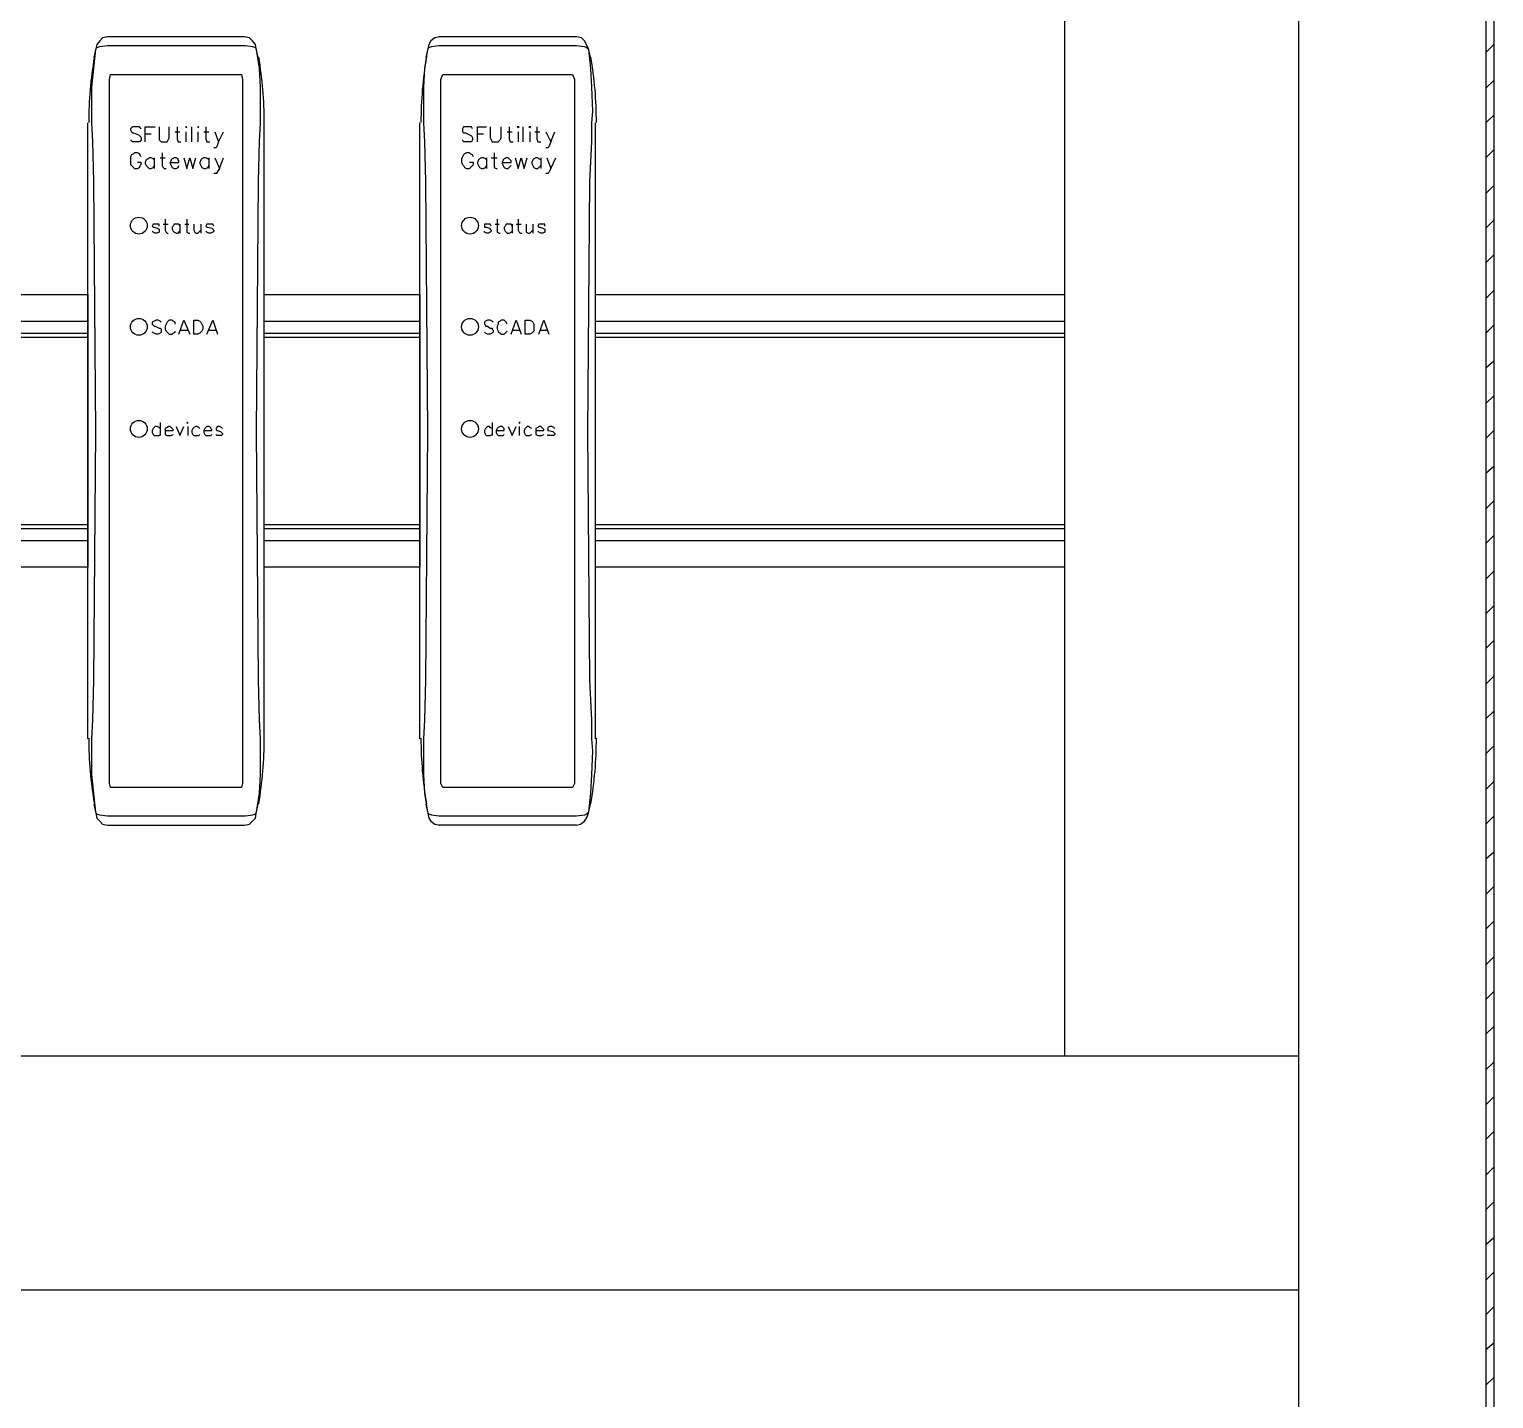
# Model space of a CAD drawing. Header units: feet. Extents: x -159 to 1687, y -48 to 1556.
# Drawn here: x 544.566 to 545.181, y 1043.455 to 1044.03 of the extents above; entities that cross this region are included whole.
import ezdxf

# ---------------------------------------------------------------- set-up
doc = ezdxf.new("R2010")
doc.units = ezdxf.units.FT
doc.header["$MEASUREMENT"] = 0
for name, color, linetype in [('PDF_0', 7, 'Continuous'), ('PDF_Carril', 7, 'Continuous'), ('PDF_Cuadro', 7, 'Continuous')]:
    doc.layers.add(name, color=color, linetype=linetype)
doc.layers.add('PDF_Placa', color=7, linetype='Continuous', true_color=0xb9b9b9)

msp = doc.modelspace()

# ---------------------------------------------------------------- linework, layer by layer
at = {"layer": 'PDF_0', "lineweight": 25}
for p, q in [((544.79558, 1044.02691), (544.73767, 1044.02691)), ((544.79558, 1043.69564), (544.73767, 1043.69564)), ((545.09893, 1043.59856), (543.62261, 1043.59856))]:
    msp.add_line(p, q, dxfattribs=at)
for points in [[(543.62261, 1044.94404), (545.09893, 1044.94404), (545.09893, 1043.50022), (543.62261, 1043.50022)], [(544.80225, 1043.99566), (544.80183, 1043.99066), (544.80183, 1043.98274), (544.801, 1043.96607), (544.80017, 1043.86107), (544.801, 1043.75648), (544.80183, 1043.73981), (544.80183, 1043.7319), (544.80225, 1043.72689), (544.80183, 1043.71689), (544.80142, 1043.70898), (544.80058, 1043.70106), (544.79975, 1043.70023), (544.79892, 1043.69981), (544.79558, 1043.69939), (544.73767, 1043.69939), (544.73475, 1043.69981), (544.7335, 1043.70023), (544.73308, 1043.70106), (544.73183, 1043.70898), (544.73141, 1043.71689), (544.73141, 1043.7319), (544.73183, 1043.73981), (544.73225, 1043.75648), (544.73308, 1043.86107), (544.73225, 1043.96607), (544.73183, 1043.98274), (544.73141, 1043.99066), (544.73141, 1044.00566), (544.73183, 1044.01357), (544.73308, 1044.02149), (544.7335, 1044.02233), (544.73475, 1044.02274), (544.73767, 1044.02316), (544.79558, 1044.02316), (544.79892, 1044.02274), (544.79975, 1044.02233), (544.80058, 1044.02149), (544.80142, 1044.01357), (544.80183, 1044.00566)], [(544.63141, 1043.98899), (544.63141, 1043.98857), (544.63183, 1043.98899)], [(544.63641, 1043.98899), (544.63641, 1043.98857), (544.63683, 1043.98899)], [(544.77058, 1043.98899), (544.771, 1043.98857), (544.77142, 1043.98899)], [(544.77558, 1043.98899), (544.776, 1043.98857), (544.77642, 1043.98899)], [(544.63474, 1043.9019), (544.63474, 1043.90774), (544.63641, 1043.90774), (544.63724, 1043.90732), (544.63766, 1043.9069), (544.63849, 1043.90524), (544.63849, 1043.90399), (544.63808, 1043.90315), (544.63724, 1043.90232), (544.63641, 1043.9019)], [(544.77392, 1043.9019), (544.77392, 1043.90774), (544.776, 1043.90774), (544.77683, 1043.90732), (544.77725, 1043.9069), (544.77767, 1043.90607), (544.77767, 1043.90315), (544.77683, 1043.90232), (544.776, 1043.9019)], [(544.63183, 1043.86482), (544.63224, 1043.8644), (544.63224, 1043.86482)], [(544.77142, 1043.86482), (544.77142, 1043.8644), (544.77183, 1043.86482)]]:
    msp.add_lwpolyline(points, close=True, dxfattribs=at)
for points in [[(545.00059, 1044.8457), (545.00059, 1043.59856)], [(544.65599, 1044.02691), (544.59849, 1044.02691), (544.59641, 1044.02649), (544.59516, 1044.02524), (544.59391, 1044.02358), (544.59349, 1044.02191), (544.59266, 1044.01816)], [(544.66183, 1044.01816), (544.66099, 1044.02191), (544.66058, 1044.02358), (544.65933, 1044.02524), (544.65808, 1044.02649), (544.65599, 1044.02691)], [(544.73808, 1044.02691), (544.736, 1044.02649), (544.73433, 1044.02524), (544.7335, 1044.02358), (544.73308, 1044.02191), (544.73225, 1044.01816)], [(544.80142, 1044.01816), (544.80058, 1044.02191), (544.79892, 1044.02524), (544.79767, 1044.02649), (544.79558, 1044.02691)], [(544.66266, 1044.00566), (544.66266, 1043.99066), (544.66224, 1043.98274), (544.66183, 1043.96607), (544.66099, 1043.86107), (544.66183, 1043.75648), (544.66224, 1043.73981), (544.66266, 1043.7319), (544.66266, 1043.71689), (544.66224, 1043.70898), (544.66099, 1043.70106), (544.66058, 1043.70023), (544.65933, 1043.69981), (544.65641, 1043.69939), (544.59849, 1043.69939), (544.59516, 1043.69981), (544.59391, 1043.70023), (544.59349, 1043.70106), (544.59182, 1043.71689), (544.59182, 1043.7319), (544.59224, 1043.73981), (544.59266, 1043.75648), (544.59349, 1043.86107), (544.59266, 1043.96607), (544.59224, 1043.98274), (544.59182, 1043.99066), (544.59182, 1044.00566), (544.59349, 1044.02149), (544.59391, 1044.02233), (544.59516, 1044.02274), (544.59849, 1044.02316), (544.65641, 1044.02316), (544.65933, 1044.02274), (544.66058, 1044.02233), (544.66099, 1044.02149), (544.66224, 1044.01357), (544.66266, 1044.00566)], [(544.65516, 1044.00899), (544.65516, 1043.71314), (544.65474, 1043.71148), (544.59974, 1043.71148), (544.59933, 1043.71314), (544.59933, 1044.00899), (544.59974, 1044.01107), (544.65474, 1044.01107), (544.65516, 1044.00899)], [(544.79475, 1044.00899), (544.79475, 1043.71314), (544.79392, 1043.71148), (544.73933, 1043.71148), (544.7385, 1043.71314), (544.7385, 1044.00899), (544.73933, 1044.01107), (544.79392, 1044.01107), (544.79475, 1044.00899)], [(544.59016, 1043.7319), (544.59016, 1043.99066)], [(544.61266, 1043.98816), (544.61183, 1043.98899), (544.60891, 1043.98899), (544.60808, 1043.98816), (544.60808, 1043.98774), (544.60849, 1043.98691), (544.60891, 1043.98649), (544.60933, 1043.98649), (544.61141, 1043.98566), (544.61183, 1043.98524), (544.61224, 1043.98524), (544.61266, 1043.98441), (544.61266, 1043.98357), (544.61183, 1043.98274), (544.60891, 1043.98274), (544.60808, 1043.98357)], [(544.61433, 1043.98274), (544.61433, 1043.98899), (544.61849, 1043.98899)], [(544.62016, 1043.98899), (544.62016, 1043.98357), (544.62099, 1043.98274), (544.62349, 1043.98274), (544.62433, 1043.98441), (544.62433, 1043.98899)], [(544.62683, 1043.98691), (544.62891, 1043.98691)], [(544.62766, 1043.98899), (544.62766, 1043.98399), (544.62808, 1043.98274), (544.62933, 1043.98274)], [(544.63141, 1043.98691), (544.63141, 1043.98274)], [(544.63391, 1043.98274), (544.63391, 1043.98899)], [(544.63641, 1043.98691), (544.63641, 1043.98274)], [(544.63891, 1043.98691), (544.64099, 1043.98691)], [(544.63974, 1043.98899), (544.63974, 1043.98399), (544.64016, 1043.98274), (544.64141, 1043.98274)], [(544.64349, 1043.98691), (544.64516, 1043.98274), (544.64724, 1043.98691)], [(544.66433, 1043.7319), (544.66433, 1043.99066)], [(544.72975, 1043.7319), (544.72975, 1043.99066)], [(544.75183, 1043.98816), (544.75142, 1043.98899), (544.74808, 1043.98899), (544.74767, 1043.98816), (544.74767, 1043.98691), (544.74808, 1043.98649), (544.74892, 1043.98649), (544.75142, 1043.98524), (544.75183, 1043.98441), (544.75183, 1043.98357), (544.75142, 1043.98274), (544.74808, 1043.98274), (544.74767, 1043.98357)], [(544.75392, 1043.98274), (544.75392, 1043.98899), (544.75767, 1043.98899)], [(544.75933, 1043.98899), (544.75933, 1043.98441), (544.76017, 1043.98274), (544.76267, 1043.98274), (544.7635, 1043.98357), (544.76392, 1043.98441), (544.76392, 1043.98899)], [(544.76642, 1043.98691), (544.7685, 1043.98691)], [(544.76725, 1043.98899), (544.76725, 1043.98399), (544.76767, 1043.98274), (544.76892, 1043.98274)], [(544.771, 1043.98691), (544.771, 1043.98274)], [(544.77308, 1043.98274), (544.77308, 1043.98899)], [(544.776, 1043.98691), (544.776, 1043.98274)], [(544.77808, 1043.98691), (544.78017, 1043.98691)], [(544.77892, 1043.98899), (544.77892, 1043.98399), (544.77933, 1043.98274), (544.78058, 1043.98274)], [(544.78267, 1043.98691), (544.78475, 1043.98274), (544.78642, 1043.98691)], [(544.8035, 1043.7319), (544.8035, 1043.99066)], [(544.61433, 1043.98607), (544.61683, 1043.98607)], [(544.64516, 1043.98274), (544.64433, 1043.98066), (544.64391, 1043.98024), (544.64308, 1043.98024)], [(544.75392, 1043.98607), (544.75642, 1043.98607)], [(544.78475, 1043.98274), (544.78392, 1043.98066), (544.7835, 1043.98024), (544.78267, 1043.98024)], [(544.61266, 1043.97649), (544.61224, 1043.97732), (544.61183, 1043.97774), (544.61099, 1043.97816), (544.60974, 1043.97816), (544.60933, 1043.97774), (544.60849, 1043.97732), (544.60808, 1043.97649), (544.60808, 1043.97316), (544.60933, 1043.97191), (544.60974, 1043.97149), (544.61099, 1043.97149), (544.61183, 1043.97191), (544.61224, 1043.97274), (544.61266, 1043.97316), (544.61266, 1043.97399), (544.61099, 1043.97399)], [(544.61808, 1043.97524), (544.61766, 1043.97566), (544.61683, 1043.97607), (544.61599, 1043.97607), (544.61558, 1043.97566), (544.61474, 1043.97524), (544.61433, 1043.97399), (544.61433, 1043.97357), (544.61474, 1043.97274), (544.61558, 1043.97191), (544.61599, 1043.97149), (544.61683, 1043.97149), (544.61766, 1043.97191), (544.61808, 1043.97274)], [(544.61808, 1043.97607), (544.61808, 1043.97149)], [(544.62058, 1043.97607), (544.62266, 1043.97607)], [(544.62141, 1043.97816), (544.62141, 1043.97274), (544.62183, 1043.97191), (544.62224, 1043.97149), (544.62308, 1043.97149)], [(544.62474, 1043.97399), (544.62849, 1043.97399), (544.62849, 1043.97482), (544.62808, 1043.97524), (544.62808, 1043.97566), (544.62724, 1043.97607), (544.62641, 1043.97607), (544.62558, 1043.97566), (544.62516, 1043.97524), (544.62474, 1043.97399), (544.62474, 1043.97357), (544.62558, 1043.97191), (544.62641, 1043.97149), (544.62724, 1043.97149), (544.62808, 1043.97191), (544.62849, 1043.97274)], [(544.63058, 1043.97607), (544.63183, 1043.97149), (544.63308, 1043.97607), (544.63433, 1043.97149), (544.63558, 1043.97607)], [(544.64099, 1043.97524), (544.64058, 1043.97566), (544.63974, 1043.97607), (544.63891, 1043.97607), (544.63808, 1043.97566), (544.63766, 1043.97524), (544.63724, 1043.97399), (544.63724, 1043.97357), (544.63808, 1043.97191), (544.63891, 1043.97149), (544.63974, 1043.97149), (544.64058, 1043.97191), (544.64099, 1043.97274)], [(544.64099, 1043.97607), (544.64099, 1043.97149)], [(544.64349, 1043.97607), (544.64558, 1043.97149), (544.64724, 1043.97607)], [(544.75225, 1043.97649), (544.75183, 1043.97732), (544.751, 1043.97774), (544.75058, 1043.97816), (544.74933, 1043.97816), (544.7485, 1043.97774), (544.74808, 1043.97732), (544.74725, 1043.97566), (544.74725, 1043.97399), (544.74767, 1043.97316), (544.74808, 1043.97274), (544.7485, 1043.97191), (544.74933, 1043.97149), (544.75058, 1043.97149), (544.75225, 1043.97316), (544.75225, 1043.97399), (544.75058, 1043.97399)], [(544.75767, 1043.97524), (544.75725, 1043.97566), (544.75642, 1043.97607), (544.75558, 1043.97607), (544.75475, 1043.97566), (544.75433, 1043.97524), (544.75392, 1043.97399), (544.75392, 1043.97357), (544.75475, 1043.97191), (544.75558, 1043.97149), (544.75642, 1043.97149), (544.75725, 1043.97191), (544.75767, 1043.97274)], [(544.75767, 1043.97607), (544.75767, 1043.97149)], [(544.75975, 1043.97607), (544.76225, 1043.97607)], [(544.761, 1043.97816), (544.761, 1043.97191), (544.76183, 1043.97149), (544.76225, 1043.97149)], [(544.76433, 1043.97399), (544.76808, 1043.97399), (544.76808, 1043.97482), (544.76683, 1043.97607), (544.766, 1043.97607), (544.76517, 1043.97566), (544.76475, 1043.97524), (544.76433, 1043.97399), (544.76433, 1043.97357), (544.76517, 1043.97191), (544.766, 1043.97149), (544.76683, 1043.97149), (544.76808, 1043.97274)], [(544.76975, 1043.97607), (544.771, 1043.97149), (544.77225, 1043.97607), (544.7735, 1043.97149), (544.77475, 1043.97607)], [(544.78058, 1043.97524), (544.77975, 1043.97566), (544.77933, 1043.97607), (544.7785, 1043.97607), (544.77767, 1043.97566), (544.77725, 1043.97524), (544.77683, 1043.97399), (544.77683, 1043.97357), (544.77767, 1043.97191), (544.7785, 1043.97149), (544.77933, 1043.97149), (544.78058, 1043.97274)], [(544.78058, 1043.97607), (544.78058, 1043.97149)], [(544.78308, 1043.97607), (544.78475, 1043.97149), (544.78683, 1043.97607)], [(544.64558, 1043.97149), (544.64433, 1043.96982), (544.64433, 1043.96941), (544.64308, 1043.96941)], [(544.78475, 1043.97149), (544.78392, 1043.96982), (544.7835, 1043.96941), (544.78267, 1043.96941)], [(544.62266, 1043.95024), (544.62266, 1043.94566), (544.62308, 1043.94482), (544.62349, 1043.9444), (544.62391, 1043.9444)], [(544.63183, 1043.95024), (544.63183, 1043.94482), (544.63266, 1043.9444), (544.63308, 1043.9444)], [(544.76225, 1043.95024), (544.76225, 1043.94482), (544.76308, 1043.9444), (544.7635, 1043.9444)], [(544.771, 1043.95024), (544.771, 1043.94566), (544.77142, 1043.94482), (544.77183, 1043.9444), (544.77267, 1043.9444)], [(544.62016, 1043.94732), (544.62016, 1043.94816), (544.61766, 1043.94816), (544.61724, 1043.94732), (544.61766, 1043.94691), (544.61808, 1043.94691), (544.61933, 1043.94649), (544.62016, 1043.94607), (544.62016, 1043.94482), (544.61933, 1043.9444), (544.61849, 1043.9444), (544.61766, 1043.94482), (544.61724, 1043.94524)], [(544.62183, 1043.94816), (544.62391, 1043.94816)], [(544.62891, 1043.94732), (544.62849, 1043.94816), (544.62641, 1043.94816), (544.62599, 1043.94732), (544.62558, 1043.94691), (544.62558, 1043.94607), (544.62599, 1043.94524), (544.62641, 1043.94482), (544.62724, 1043.9444), (544.62808, 1043.9444), (544.62891, 1043.94524)], [(544.62891, 1043.94816), (544.62891, 1043.9444)], [(544.63099, 1043.94816), (544.63266, 1043.94816)], [(544.63474, 1043.94816), (544.63474, 1043.94566), (544.63516, 1043.94482), (544.63558, 1043.9444), (544.63641, 1043.9444), (544.63766, 1043.94566)], [(544.63766, 1043.94816), (544.63766, 1043.9444)], [(544.64308, 1043.94732), (544.64266, 1043.94816), (544.64016, 1043.94816), (544.63974, 1043.94732), (544.64016, 1043.94691), (544.64058, 1043.94691), (544.64224, 1043.94649), (544.64308, 1043.94566), (544.64308, 1043.94524), (544.64266, 1043.94482), (544.64183, 1043.9444), (544.64099, 1043.9444), (544.64016, 1043.94482), (544.63974, 1043.94524)], [(544.75975, 1043.94732), (544.75933, 1043.94816), (544.75683, 1043.94816), (544.75683, 1043.94691), (544.75767, 1043.94691), (544.75892, 1043.94649), (544.75933, 1043.94607), (544.75975, 1043.94566), (544.75975, 1043.94524), (544.75933, 1043.94482), (544.7585, 1043.9444), (544.75767, 1043.9444), (544.75683, 1043.94482), (544.75683, 1043.94524)], [(544.76142, 1043.94816), (544.76308, 1043.94816)], [(544.7685, 1043.94732), (544.76808, 1043.94816), (544.766, 1043.94816), (544.76558, 1043.94732), (544.76517, 1043.94691), (544.76517, 1043.94607), (544.76558, 1043.94524), (544.766, 1043.94482), (544.76642, 1043.9444), (544.76725, 1043.9444), (544.76808, 1043.94482), (544.7685, 1043.94524)], [(544.7685, 1043.94816), (544.7685, 1043.9444)], [(544.77017, 1043.94816), (544.77225, 1043.94816)], [(544.77433, 1043.94816), (544.77433, 1043.94482), (544.77517, 1043.9444), (544.776, 1043.9444), (544.77725, 1043.94566)], [(544.77725, 1043.94816), (544.77725, 1043.9444)], [(544.78225, 1043.94732), (544.78225, 1043.94816), (544.77975, 1043.94816), (544.77933, 1043.94732), (544.77975, 1043.94691), (544.78017, 1043.94691), (544.78142, 1043.94649), (544.78225, 1043.94607), (544.78225, 1043.94482), (544.78142, 1043.9444), (544.78058, 1043.9444), (544.77975, 1043.94482), (544.77933, 1043.94524)], [(544.62099, 1043.9069), (544.62058, 1043.90732), (544.61974, 1043.90774), (544.61891, 1043.90774), (544.61724, 1043.9069), (544.61724, 1043.90607), (544.61766, 1043.90565), (544.61808, 1043.90524), (544.61849, 1043.90524), (544.62016, 1043.9044), (544.62058, 1043.9044), (544.62099, 1043.90399), (544.62099, 1043.90274), (544.62058, 1043.90232), (544.61974, 1043.9019), (544.61891, 1043.9019), (544.61724, 1043.90274)], [(544.62683, 1043.90607), (544.62683, 1043.9069), (544.62599, 1043.90732), (544.62558, 1043.90774), (544.62433, 1043.90774), (544.62349, 1043.9069), (544.62266, 1043.90524), (544.62266, 1043.90399), (544.62308, 1043.90315), (544.62391, 1043.90232), (544.62433, 1043.9019), (544.62558, 1043.9019), (544.62599, 1043.90232), (544.62683, 1043.90274), (544.62683, 1043.90315)], [(544.62849, 1043.9019), (544.63058, 1043.90774), (544.63308, 1043.9019)], [(544.64016, 1043.9019), (544.64266, 1043.90774), (544.64474, 1043.9019)], [(544.76058, 1043.9069), (544.76017, 1043.90732), (544.75933, 1043.90774), (544.75808, 1043.90774), (544.75725, 1043.90732), (544.75683, 1043.9069), (544.75683, 1043.90607), (544.75725, 1043.90565), (544.75725, 1043.90524), (544.75808, 1043.90524), (544.75933, 1043.9044), (544.76017, 1043.9044), (544.76017, 1043.90399), (544.76058, 1043.90357), (544.76058, 1043.90274), (544.76017, 1043.90232), (544.75933, 1043.9019), (544.75808, 1043.9019), (544.75725, 1043.90232), (544.75683, 1043.90274)], [(544.76642, 1043.90607), (544.766, 1043.9069), (544.76558, 1043.90732), (544.76517, 1043.90774), (544.76392, 1043.90774), (544.7635, 1043.90732), (544.76267, 1043.9069), (544.76267, 1043.90607), (544.76225, 1043.90524), (544.76225, 1043.90399), (544.76267, 1043.90315), (544.76267, 1043.90274), (544.7635, 1043.90232), (544.76392, 1043.9019), (544.76517, 1043.9019), (544.76642, 1043.90315)], [(544.76808, 1043.9019), (544.77017, 1043.90774), (544.77225, 1043.9019)], [(544.77975, 1043.9019), (544.78183, 1043.90774), (544.78392, 1043.9019)], [(544.62933, 1043.90357), (544.63224, 1043.90357)], [(544.64099, 1043.90357), (544.64391, 1043.90357)], [(544.76892, 1043.90357), (544.77142, 1043.90357)], [(544.78058, 1043.90357), (544.7835, 1043.90357)], [(544.62058, 1043.86482), (544.62058, 1043.8594)], [(544.76017, 1043.86482), (544.76017, 1043.8594)], [(544.62058, 1043.86232), (544.62016, 1043.86273), (544.61933, 1043.86315), (544.61849, 1043.86315), (544.61766, 1043.86232), (544.61724, 1043.86148), (544.61724, 1043.86065), (544.61766, 1043.85982), (544.61808, 1043.8594), (544.62016, 1043.8594), (544.62058, 1043.85982)], [(544.62266, 1043.86148), (544.62599, 1043.86148), (544.62599, 1043.8619), (544.62558, 1043.86232), (544.62516, 1043.86273), (544.62474, 1043.86315), (544.62391, 1043.86315), (544.62349, 1043.86273), (544.62266, 1043.86232), (544.62266, 1043.85982), (544.62349, 1043.8594), (544.62516, 1043.8594), (544.62599, 1043.85982)], [(544.62724, 1043.86315), (544.62891, 1043.8594), (544.63058, 1043.86315)], [(544.63224, 1043.86315), (544.63224, 1043.8594)], [(544.63724, 1043.86232), (544.63683, 1043.86273), (544.63599, 1043.86315), (544.63558, 1043.86315), (544.63474, 1043.86273), (544.63433, 1043.86232), (544.63391, 1043.86148), (544.63391, 1043.86065), (544.63433, 1043.85982), (544.63474, 1043.8594), (544.63683, 1043.8594), (544.63724, 1043.85982)], [(544.63891, 1043.86148), (544.64224, 1043.86148), (544.64224, 1043.8619), (544.64183, 1043.86232), (544.64183, 1043.86273), (544.64099, 1043.86315), (544.64016, 1043.86315), (544.63933, 1043.86232), (544.63891, 1043.86148), (544.63891, 1043.86065), (544.63933, 1043.85982), (544.63974, 1043.8594), (544.64183, 1043.8594), (544.64224, 1043.85982)], [(544.64683, 1043.86232), (544.64641, 1043.86273), (544.64558, 1043.86315), (544.64474, 1043.86315), (544.64391, 1043.86232), (544.64433, 1043.86148), (544.64474, 1043.86148), (544.64599, 1043.86107), (544.64641, 1043.86065), (544.64683, 1043.86023), (544.64683, 1043.85982), (544.64641, 1043.8594), (544.64433, 1043.8594), (544.64391, 1043.85982)], [(544.76017, 1043.86232), (544.75933, 1043.86273), (544.75892, 1043.86315), (544.75808, 1043.86315), (544.75725, 1043.86232), (544.75683, 1043.86148), (544.75683, 1043.86065), (544.75725, 1043.85982), (544.75767, 1043.8594), (544.75933, 1043.8594), (544.76017, 1043.85982)], [(544.76183, 1043.86148), (544.76517, 1043.86148), (544.76517, 1043.86232), (544.76433, 1043.86315), (544.7635, 1043.86315), (544.76267, 1043.86273), (544.76225, 1043.86232), (544.76183, 1043.86148), (544.76183, 1043.86065), (544.76225, 1043.85982), (544.76267, 1043.8594), (544.76475, 1043.8594), (544.76517, 1043.85982)], [(544.76683, 1043.86315), (544.7685, 1043.8594), (544.77017, 1043.86315)], [(544.77142, 1043.86315), (544.77142, 1043.8594)], [(544.77683, 1043.86232), (544.776, 1043.86273), (544.77558, 1043.86315), (544.77475, 1043.86315), (544.77392, 1043.86232), (544.7735, 1043.86148), (544.7735, 1043.86065), (544.77392, 1043.85982), (544.77433, 1043.8594), (544.776, 1043.8594), (544.77683, 1043.85982)], [(544.7785, 1043.86148), (544.78183, 1043.86148), (544.78183, 1043.8619), (544.78142, 1043.86232), (544.781, 1043.86273), (544.78058, 1043.86315), (544.77975, 1043.86315), (544.77933, 1043.86273), (544.7785, 1043.86232), (544.7785, 1043.85982), (544.77933, 1043.8594), (544.781, 1043.8594), (544.78183, 1043.85982)], [(544.78642, 1043.86232), (544.786, 1043.86273), (544.78517, 1043.86315), (544.78433, 1043.86315), (544.7835, 1043.86273), (544.7835, 1043.86148), (544.78392, 1043.86148), (544.78558, 1043.86107), (544.786, 1043.86065), (544.78642, 1043.86023), (544.78642, 1043.85982), (544.786, 1043.8594), (544.7835, 1043.8594), (544.7835, 1043.85982)], [(544.59266, 1043.70439), (544.59349, 1043.70064), (544.59391, 1043.69856), (544.59516, 1043.69731), (544.59641, 1043.69606), (544.59849, 1043.69564), (544.65599, 1043.69564), (544.65808, 1043.69606), (544.66058, 1043.69856), (544.66099, 1043.70064), (544.66183, 1043.70439)], [(544.73225, 1043.70439), (544.73308, 1043.70064), (544.7335, 1043.69856), (544.73433, 1043.69731), (544.736, 1043.69606), (544.73808, 1043.69564)], [(544.79558, 1043.69564), (544.79725, 1043.69606), (544.79892, 1043.69731), (544.79975, 1043.69856), (544.80058, 1043.70064), (544.80142, 1043.70439)]]:
    msp.add_lwpolyline(points, dxfattribs=at)
for centre in [(544.61162, 1043.94753), (544.75079, 1043.94753), (544.61162, 1043.90503), (544.75079, 1043.90503), (544.61162, 1043.86211), (544.75079, 1043.86211)]:
    msp.add_circle(centre, 0.00354, dxfattribs=at)
for centre, radius, start, end in [((544.75454, 1043.99087), 0.16396, 170.32654, 180.00007), ((544.50036, 1043.99087), 0.16396, 359.99993, 9.67346), ((544.89413, 1043.99087), 0.16396, 170.32654, 180.00007), ((544.63996, 1043.99087), 0.16395, 359.99983, 9.67397), ((544.75454, 1043.7321), 0.16396, 179.99993, 189.67346), ((544.50036, 1043.7321), 0.16396, 350.32654, 0.00007), ((544.89413, 1043.7321), 0.16396, 179.99993, 189.67346), ((544.63996, 1043.7321), 0.16395, 350.32603, 0.00017)]:
    msp.add_arc(centre, radius, start, end, dxfattribs=at)
at = {"layer": 'PDF_Carril', "lineweight": 25}
for points in [[(544.52474, 1043.91857), (544.59016, 1043.91857), (544.59016, 1043.80398), (544.52474, 1043.80398)], [(544.66433, 1043.91857), (544.72975, 1043.91857), (544.72975, 1043.80398), (544.66433, 1043.80398)], [(544.8035, 1043.91857), (545.00059, 1043.91857), (545.00059, 1043.80398), (544.8035, 1043.80398)]]:
    msp.add_lwpolyline(points, close=True, dxfattribs=at)
at = {"layer": 'PDF_Carril', "color": 9, "lineweight": 25, "true_color": 0xc6c7ca}
for points in [[(544.52474, 1043.90732), (544.59016, 1043.90732)], [(544.66433, 1043.90732), (544.72975, 1043.90732)], [(544.8035, 1043.90732), (545.00059, 1043.90732)], [(544.52474, 1043.90065), (544.59016, 1043.90065)], [(544.66433, 1043.90065), (544.72975, 1043.90065)], [(544.8035, 1043.90065), (545.00059, 1043.90065)], [(544.52474, 1043.8219), (544.59016, 1043.8219)], [(544.66433, 1043.8219), (544.72975, 1043.8219)], [(544.8035, 1043.8219), (545.00059, 1043.8219)], [(544.52474, 1043.81523), (544.59016, 1043.81523)], [(544.66433, 1043.81523), (544.72975, 1043.81523)], [(544.8035, 1043.81523), (545.00059, 1043.81523)]]:
    msp.add_lwpolyline(points, dxfattribs=at)
at = {"layer": 'PDF_Carril', "lineweight": 25}
for points in [[(544.52474, 1043.90232), (544.59016, 1043.90232)], [(544.66433, 1043.90232), (544.72975, 1043.90232)], [(544.8035, 1043.90232), (545.00059, 1043.90232)], [(544.52474, 1043.82023), (544.59016, 1043.82023)], [(544.66433, 1043.82023), (544.72975, 1043.82023)], [(544.8035, 1043.82023), (545.00059, 1043.82023)]]:
    msp.add_lwpolyline(points, dxfattribs=at)
at = {"layer": 'PDF_Cuadro', "lineweight": 25}
for points in [[(545.17769, 1044.9907), (545.17769, 1043.0402)], [(545.18102, 1044.9907), (545.18102, 1043.0402)], [(545.17769, 1044.02024), (545.18102, 1044.02358)], [(545.17769, 1044.00524), (545.18102, 1044.00857)], [(545.17769, 1043.99066), (545.18102, 1043.99399)], [(545.17769, 1043.97607), (545.18102, 1043.97941)], [(545.17769, 1043.96107), (545.18102, 1043.96441)], [(545.17769, 1043.94649), (545.18102, 1043.94982)], [(545.17769, 1043.9319), (545.18102, 1043.93524)], [(545.17769, 1043.9169), (545.18102, 1043.92024)], [(545.17769, 1043.90232), (545.18102, 1043.90565)], [(545.17769, 1043.88774), (545.18102, 1043.89065)], [(545.17769, 1043.87273), (545.18102, 1043.87607)], [(545.17769, 1043.85815), (545.18102, 1043.86148)], [(545.17769, 1043.84357), (545.18102, 1043.84648)], [(545.17769, 1043.82857), (545.18102, 1043.8319)], [(545.17769, 1043.81398), (545.18102, 1043.81732)], [(545.17769, 1043.79898), (545.18102, 1043.80232)], [(545.17769, 1043.7844), (545.18102, 1043.78773)], [(545.17769, 1043.76981), (545.18102, 1043.77315)], [(545.17769, 1043.75481), (545.18102, 1043.75815)], [(545.17769, 1043.74023), (545.18102, 1043.74356)], [(545.17769, 1043.72564), (545.18102, 1043.72898)], [(545.17769, 1043.71064), (545.18102, 1043.71398)], [(545.17769, 1043.69606), (545.18102, 1043.69939)], [(545.17769, 1043.68148), (545.18102, 1043.68439)], [(545.17769, 1043.66648), (545.18102, 1043.66981)], [(545.17769, 1043.65189), (545.18102, 1043.65522)], [(545.17769, 1043.63689), (545.18102, 1043.64022)], [(545.17769, 1043.62231), (545.18102, 1043.62564)], [(545.17769, 1043.60772), (545.18102, 1043.61106)], [(545.17769, 1043.59272), (545.18102, 1043.59606)], [(545.17769, 1043.57814), (545.18102, 1043.58147)], [(545.17769, 1043.56355), (545.18102, 1043.56689)], [(545.17769, 1043.54855), (545.18102, 1043.55189)], [(545.17769, 1043.53397), (545.18102, 1043.5373)], [(545.17769, 1043.51939), (545.18102, 1043.5223)], [(545.17769, 1043.50438), (545.18102, 1043.50772)], [(545.17769, 1043.4898), (545.18102, 1043.49313)], [(545.17769, 1043.47522), (545.18102, 1043.47813)], [(545.17769, 1043.46022), (545.18102, 1043.46355)]]:
    msp.add_lwpolyline(points, dxfattribs=at)
at = {"layer": 'PDF_Placa', "lineweight": 25}
msp.add_lwpolyline([(545.06601, 1044.8557), (545.06601, 1044.87862), (545.08268, 1044.87862), (545.09893, 1044.86195), (545.09893, 1043.15562), (545.08268, 1043.13937), (545.06601, 1043.13937), (545.06601, 1043.16229)], dxfattribs=at)

doc.saveas('drawing.dxf')
